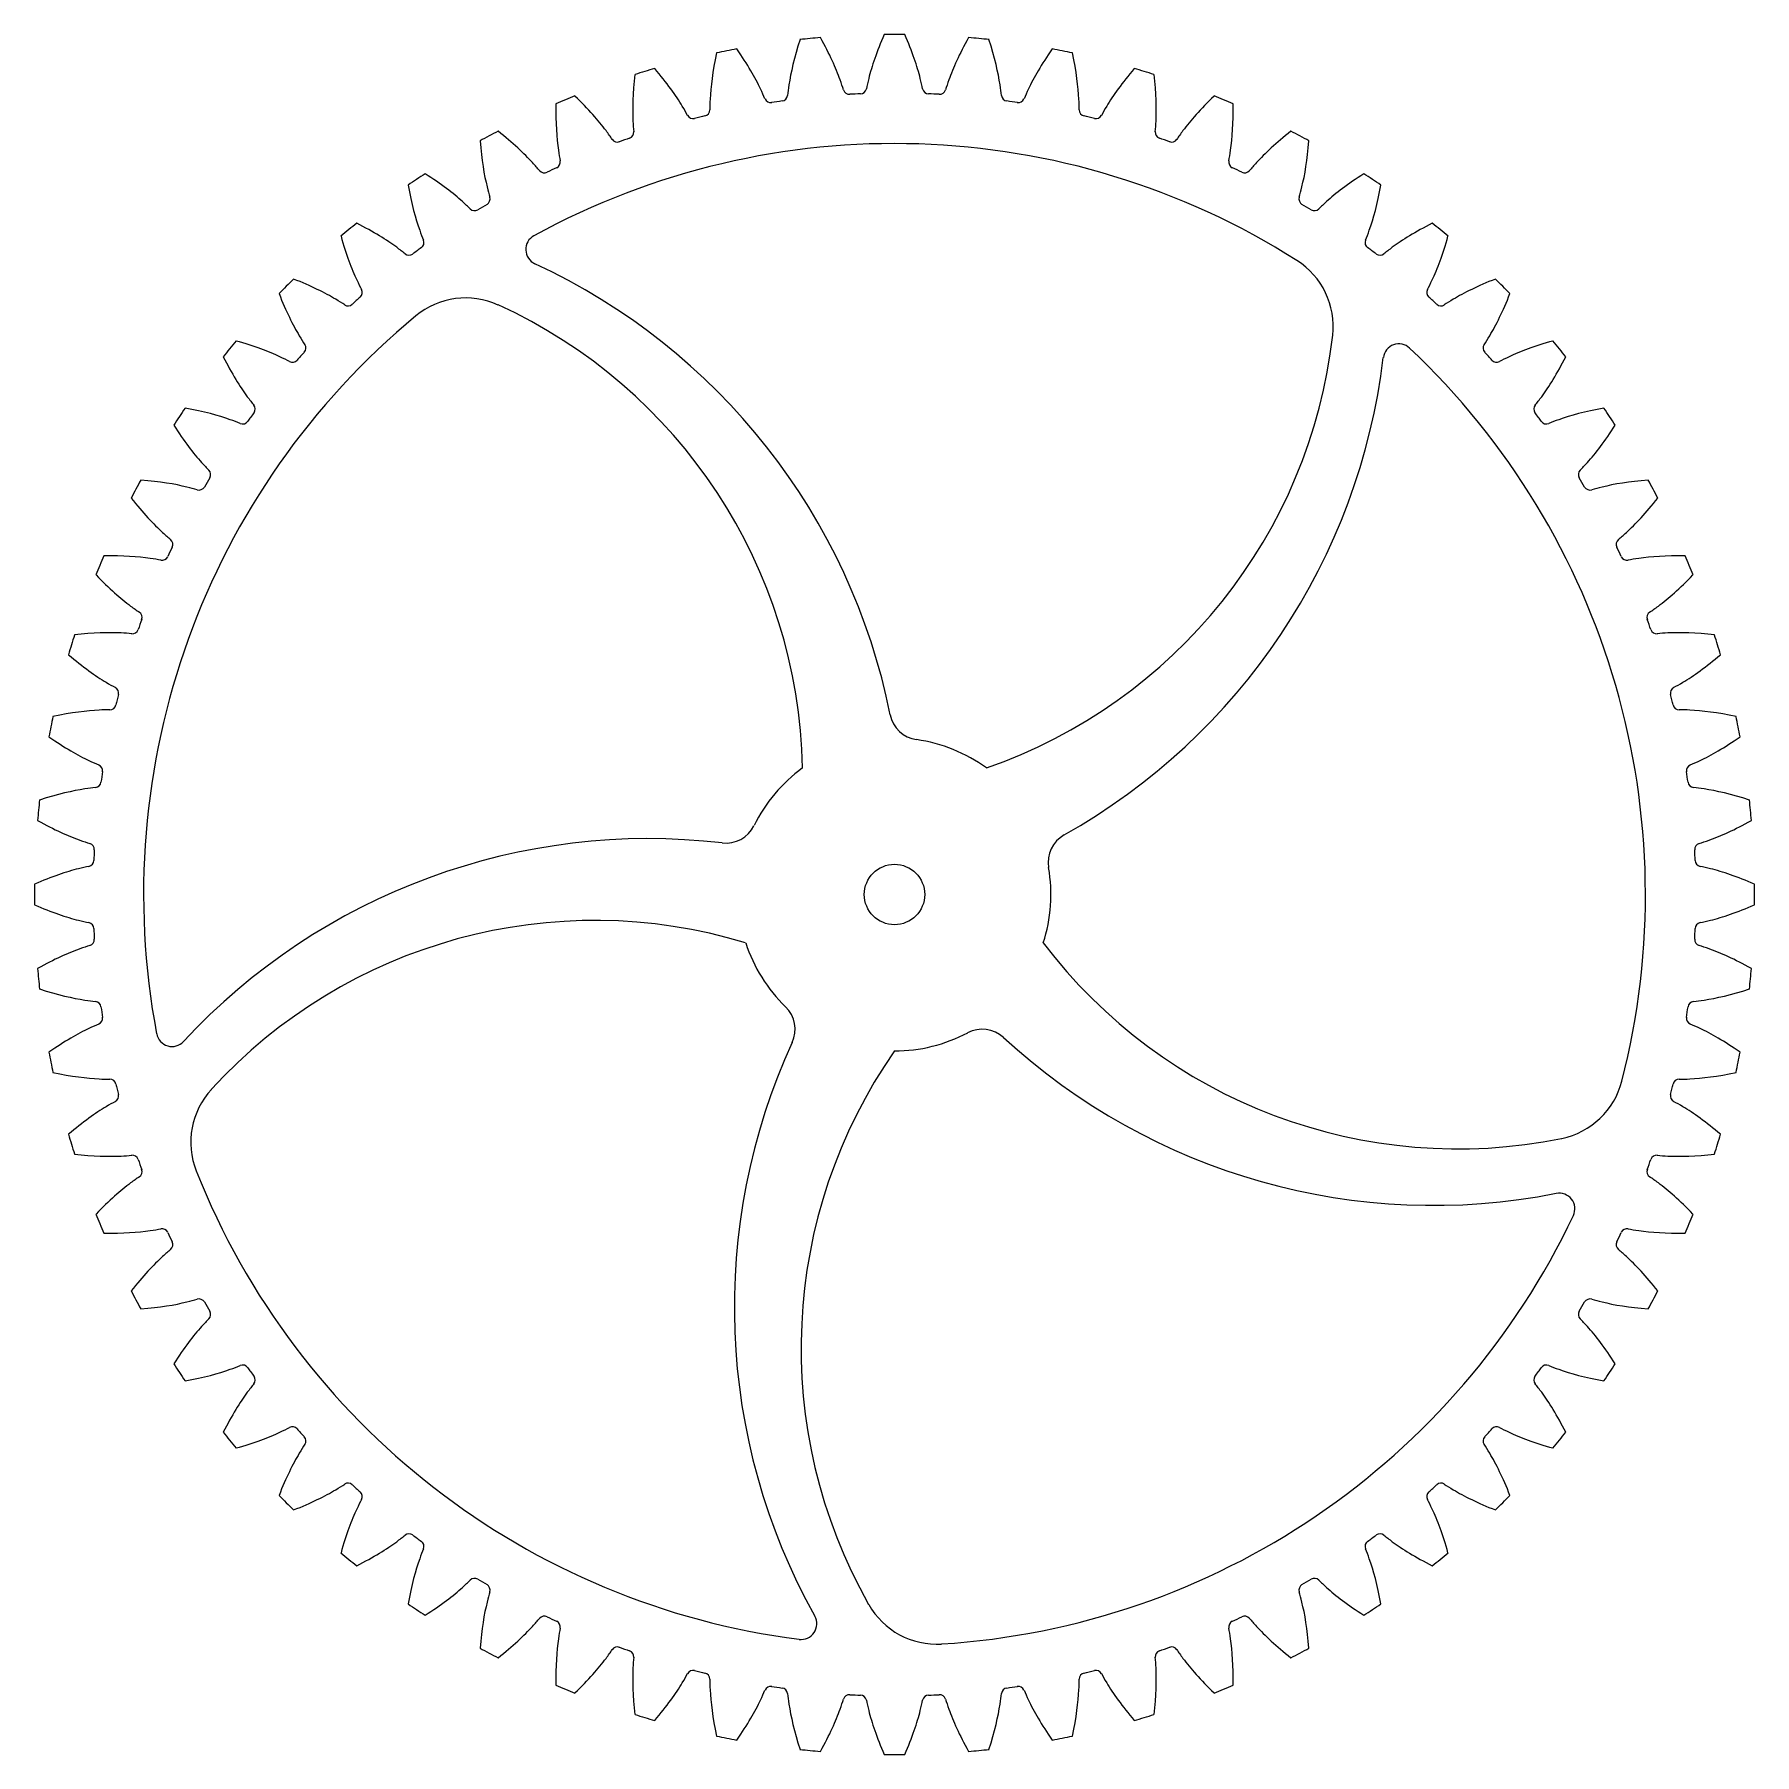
# Model space of a CAD drawing. Header units: millimetres. Extents: x -55 to 55, y 5 to 115.
import ezdxf

# ---------------------------------------------------------------- set-up
doc = ezdxf.new("R2010")
doc.units = ezdxf.units.MM
doc.layers.get('0').update_dxf_attribs({"linetype": 'CONTINUOUS'})

msp = doc.modelspace()

# ---------------------------------------------------------------- linework, layer by layer
msp.add_circle((0, 60), 1.93)
for centre, radius, start, end in [((0, 60), 54.98, 94.9403, 96.3097), ((0, 60), 54.98, 89.3153, 90.6847), ((0, 60), 54.98, 83.6903, 85.0597), ((0, 60), 54.98, 100.5653, 101.9347), ((0, 60), 54.98, 78.0653, 79.4347), ((0, 60), 54.98, 106.1903, 107.5597), ((0, 60), 54.98, 72.4403, 73.8097), ((-7.24, 111.12), 0.4, 278.0556, 353.6086), ((-2.88, 111.55), 0.4, 197.6414, 273.1944), ((0, 60), 51.23, 92.4325, 93.1925), ((-2.19, 111.58), 0.4, 272.4306, 347.9836), ((2.19, 111.58), 0.4, 192.0164, 267.5694), ((0, 60), 51.23, 86.8075, 87.5675), ((2.88, 111.55), 0.4, 266.8056, 342.3586), ((7.24, 111.12), 0.4, 186.3914, 261.9444), ((0, 60), 54.98, 111.8153, 113.1847), ((-12.21, 110.16), 0.4, 283.6806, 359.2336), ((-7.91, 111.02), 0.4, 203.2664, 278.8194), ((0, 60), 51.23, 98.0575, 98.8175), ((0, 60), 51.23, 81.1825, 81.9425), ((7.91, 111.02), 0.4, 261.1806, 336.7336), ((12.21, 110.16), 0.4, 180.7664, 256.3194), ((0, 60), 54.98, 66.8153, 68.1847), ((-12.88, 110), 0.4, 208.8914, 284.4444), ((0, 60), 51.23, 103.6825, 104.4425), ((0, 60), 51.23, 75.5575, 76.3175), ((12.88, 110), 0.4, 255.5556, 331.1086), ((0, 60), 54.98, 117.4403, 118.8097), ((0, 60), 48, 57.6001, 118.6969), ((-17.72, 108.5), 0.4, 214.5164, 290.0694), ((0, 60), 51.23, 109.3075, 110.0675), ((-17.07, 108.73), 0.4, -70.6944, 4.8586), ((17.07, 108.73), 0.4, 175.1414, 250.6944), ((0, 60), 51.23, 69.9325, 70.6925), ((17.72, 108.5), 0.4, 249.9306, 325.4836), ((0, 60), 54.98, 61.1903, 62.5597), ((-21.76, 106.82), 0.4, -65.0694, 10.4836), ((21.76, 106.82), 0.4, 169.5164, 245.0694), ((0, 60), 54.98, 123.0653, 124.4347), ((-22.38, 106.53), 0.4, 220.1414, 295.6944), ((0, 60), 51.23, 114.9325, 115.6925), ((0, 60), 51.23, 64.3075, 65.0675), ((22.38, 106.53), 0.4, 244.3056, 319.8586), ((0, 60), 54.98, 55.5653, 56.9347), ((-26.25, 104.46), 0.4, -59.4444, 16.1086), ((26.25, 104.46), 0.4, 163.8914, 239.4444), ((-26.84, 104.11), 0.4, 225.7664, 301.3194), ((0, 60), 51.23, 120.5575, 121.3175), ((0, 60), 51.23, 58.6825, 59.4425), ((26.84, 104.11), 0.4, 238.6806, 314.2336), ((0, 60), 54.98, 128.6903, 130.0597), ((0, 60), 54.98, 49.9403, 51.3097), ((0, 60), 51.23, 126.1825, 126.9425), ((-30.48, 101.67), 0.4, -53.8194, 21.7336), ((-22.57, 101.23), 1, 118.6969, 245.1767), ((30.48, 101.67), 0.4, 158.2664, 233.8194), ((0, 60), 51.23, 53.0575, 53.8175), ((-31.03, 101.26), 0.4, 231.3914, 306.9444), ((-40, 63.55), 40.51, 11.3004, 65.1767), ((23.04, 96.31), 5, -6.4664, 57.6001), ((31.03, 101.26), 0.4, 233.0556, 308.6086), ((0, 60), 54.98, 134.3153, 135.6847), ((0, 60), 54.98, 44.3153, 45.6847), ((0, 60), 51.23, 131.8075, 132.5675), ((-34.42, 98.48), 0.4, -48.1944, 27.3586), ((-27.41, 93.13), 5, 65.5336, 129.6001), ((34.42, 98.48), 0.4, 152.6414, 228.1944), ((0, 60), 51.23, 47.4325, 48.1925), ((0, 60), 48, 129.6001, 190.6969), ((-34.93, 98.02), 0.4, 237.0164, 312.5694), ((-39.1, 67.44), 33.23, 1.1252, 65.5336), ((34.93, 98.02), 0.4, 227.4306, 302.9836), ((-5.01, 99.49), 33.23, 289.1252, 353.5336), ((0, 60), 54.98, 139.9403, 141.3097), ((0, 60), 51.23, 137.4325, 138.1925), ((-38.02, 94.93), 0.4, -42.5694, 32.9836), ((32.24, 94.2), 1, 46.6969, 173.1767), ((0, 60), 48, -14.3999, 46.6969), ((38.02, 94.93), 0.4, 147.0164, 222.5694), ((0, 60), 51.23, 41.8075, 42.5675), ((0, 60), 54.98, 38.6903, 40.0597), ((-38.48, 94.42), 0.4, 242.6414, 318.1944), ((-8.98, 99.14), 40.51, 299.3004, 353.1767), ((38.48, 94.42), 0.4, 221.8056, 297.3586), ((-41.26, 91.03), 0.4, -36.9444, 38.6086), ((41.26, 91.03), 0.4, 141.3914, 216.9444), ((0, 60), 54.98, 145.5653, 146.9347), ((-41.67, 90.48), 0.4, 248.2664, 323.8194), ((0, 60), 51.23, 143.0575, 143.8175), ((0, 60), 51.23, 36.1825, 36.9425), ((41.67, 90.48), 0.4, 216.1806, 291.7336), ((0, 60), 54.98, 33.0653, 34.4347), ((-44.11, 86.84), 0.4, -31.3194, 44.2336), ((44.11, 86.84), 0.4, 135.7664, 211.3194), ((0, 60), 54.98, 151.1903, 152.5597), ((-44.46, 86.25), 0.4, 253.8914, 329.4444), ((0, 60), 51.23, 148.6825, 149.4425), ((0, 60), 51.23, 30.5575, 31.3175), ((44.46, 86.25), 0.4, 210.5556, 286.1086), ((0, 60), 54.98, 27.4403, 28.8097), ((-46.53, 82.38), 0.4, -25.6944, 49.8586), ((46.53, 82.38), 0.4, 130.1414, 205.6944), ((0, 60), 54.98, 156.8153, 158.1847), ((-46.82, 81.76), 0.4, 259.5164, 335.0694), ((0, 60), 51.23, 154.3075, 155.0675), ((0, 60), 51.23, 24.9325, 25.6925), ((46.82, 81.76), 0.4, 204.9306, 280.4836), ((0, 60), 54.98, 21.8153, 23.1847), ((0, 60), 51.23, 159.9325, 160.6925), ((-48.5, 77.72), 0.4, -20.0694, 55.4836), ((48.5, 77.72), 0.4, 124.5164, 200.0694), ((0, 60), 51.23, 19.3075, 20.0675), ((0, 60), 54.98, 162.4403, 163.8097), ((-48.73, 77.07), 0.4, 265.1414, 340.6944), ((48.73, 77.07), 0.4, 199.3056, 274.8586), ((0, 60), 54.98, 16.1903, 17.5597), ((-50, 72.88), 0.4, -14.4444, 61.1086), ((0, 60), 51.23, 165.5575, 166.3175), ((50, 72.88), 0.4, 118.8914, 194.4444), ((0, 60), 51.23, 13.6825, 14.4425), ((-50.16, 72.21), 0.4, 270.7664, 346.3194), ((1.69, 71.88), 2, 191.3004, 261.8912), ((50.16, 72.21), 0.4, 193.6806, 269.2336), ((0, 60), 54.98, 168.0653, 169.4347), ((0, 60), 54.98, 10.5653, 11.9347), ((0, 60), 10, 54, 81.8912), ((-51.02, 67.91), 0.4, -8.8194, 66.7336), ((51.02, 67.91), 0.4, 113.2664, 188.8194), ((-51.12, 67.24), 0.4, 276.3914, 351.9444), ((0, 60), 51.23, 171.1825, 171.9425), ((0, 60), 10, 126, 153.8912), ((0, 60), 51.23, 8.0575, 8.8175), ((51.12, 67.24), 0.4, 188.0556, 263.6086), ((0, 60), 54.98, 173.6903, 175.0597), ((0, 60), 54.98, 4.9403, 6.3097), ((-10.78, 65.28), 2, 263.3004, 333.8912), ((11.82, 62.06), 2, 119.3004, 189.8912), ((-51.55, 62.88), 0.4, -3.1944, 72.3586), ((0, 60), 51.23, 176.8075, 177.5675), ((-15.74, 23.06), 40.51, 83.3004, 137.1767), ((51.55, 62.88), 0.4, 107.6414, 183.1944), ((0, 60), 51.23, 2.4325, 3.1925), ((-51.58, 62.19), 0.4, 282.0164, 357.5694), ((0, 60), 10, -18, 9.8912), ((51.58, 62.19), 0.4, 182.4306, 257.9836), ((0, 60), 54.98, 179.3153, 180.6847), ((0, 60), 54.98, -0.6847, 0.6847), ((-19.16, 25.11), 33.23, 73.1252, 137.5336), ((-51.58, 57.81), 0.4, 2.4306, 77.9836), ((0, 60), 51.23, 182.4325, 183.1925), ((0, 60), 51.23, 356.8075, 357.5675), ((51.58, 57.81), 0.4, 102.0164, 177.5694), ((-51.55, 57.12), 0.4, -72.3586, 3.1944), ((0, 60), 10, 198, 225.8912), ((36, 76.97), 33.23, 217.1252, 281.5336), ((51.55, 57.12), 0.4, 176.8056, 252.3586), ((0, 60), 54.98, 184.9403, 186.3097), ((0, 60), 54.98, 353.6903, 355.0597), ((-51.12, 52.76), 0.4, 8.0556, 83.6086), ((0, 60), 51.23, 188.0575, 188.8175), ((-8.35, 51.38), 2, -24.6996, 45.8912), ((0, 60), 51.23, 351.1825, 351.9425), ((51.12, 52.76), 0.4, 96.3914, 171.9444), ((-51.02, 52.09), 0.4, -66.7336, 8.8194), ((51.02, 52.09), 0.4, 171.1806, 246.7336), ((-46.18, 51.28), 1, 190.6969, 317.1767), ((0, 60), 10, 270, 297.8912), ((5.61, 49.39), 2, 47.3004, 117.8912), ((34.44, 80.64), 40.51, 227.3004, 281.1767), ((0, 60), 54.98, 190.5653, 191.9347), ((30.27, 33.62), 40.51, 155.3004, 209.1767), ((27.26, 31), 33.23, 145.1252, 209.5336), ((0, 60), 54.98, 348.0653, 349.4347), ((-50.16, 47.79), 0.4, 13.6806, 89.2336), ((0, 60), 51.23, 193.6825, 194.4425), ((-39.98, 44.17), 5, 137.5336, 201.6001), ((41.65, 49.31), 5, 281.5336, 345.6001), ((0, 60), 51.23, 345.5575, 346.3175), ((50.16, 47.79), 0.4, 90.7664, 166.3194), ((-50, 47.12), 0.4, -61.1086, 14.4444), ((50, 47.12), 0.4, 165.5556, 241.1086), ((0, 60), 54.98, 196.1903, 197.5597), ((0, 60), 54.98, 342.4403, 343.8097), ((-48.73, 42.93), 0.4, 19.3056, 94.8586), ((0, 60), 51.23, 199.3075, 200.0675), ((0, 60), 51.23, 339.9325, 340.6925), ((48.73, 42.93), 0.4, 85.1414, 160.6944), ((-48.5, 42.28), 0.4, -55.4836, 20.0694), ((0, 60), 48, 201.6001, 262.6969), ((48.5, 42.28), 0.4, 159.9306, 235.4836), ((42.49, 39.91), 1, -25.3031, 101.1767), ((0, 60), 54.98, 201.8153, 203.1847), ((-46.82, 38.24), 0.4, 24.9306, 100.4836), ((0, 60), 48, 273.6001, 334.6969), ((46.82, 38.24), 0.4, 79.5164, 155.0694), ((0, 60), 54.98, 336.8153, 338.1847), ((0, 60), 51.23, 204.9325, 205.6925), ((-46.53, 37.62), 0.4, -49.8586, 25.6944), ((46.53, 37.62), 0.4, 154.3056, 229.8586), ((0, 60), 51.23, 334.3075, 335.0675), ((0, 60), 54.98, 207.4403, 208.8097), ((-44.46, 33.75), 0.4, 30.5556, 106.1086), ((44.46, 33.75), 0.4, 73.8914, 149.4444), ((0, 60), 54.98, 331.1903, 332.5597), ((0, 60), 51.23, 210.5575, 211.3175), ((-44.11, 33.16), 0.4, -44.2336, 31.3194), ((44.11, 33.16), 0.4, 148.6806, 224.2336), ((0, 60), 51.23, 328.6825, 329.4425), ((0, 60), 54.98, 213.0653, 214.4347), ((-41.67, 29.52), 0.4, 36.1806, 111.7336), ((0, 60), 51.23, 216.1825, 216.9425), ((0, 60), 51.23, 323.0575, 323.8175), ((41.67, 29.52), 0.4, 68.2664, 143.8194), ((0, 60), 54.98, 325.5653, 326.9347), ((-41.26, 28.97), 0.4, -38.6086, 36.9444), ((41.26, 28.97), 0.4, 143.0556, 218.6086), ((0, 60), 54.98, 218.6903, 220.0597), ((-38.48, 25.58), 0.4, 41.8056, 117.3586), ((0, 60), 51.23, 221.8075, 222.5675), ((-38.02, 25.07), 0.4, -32.9836, 42.5694), ((38.02, 25.07), 0.4, 137.4306, 212.9836), ((0, 60), 51.23, 317.4325, 318.1925), ((38.48, 25.58), 0.4, 62.6414, 138.1944), ((0, 60), 54.98, 319.9403, 321.3097), ((-34.93, 21.98), 0.4, 47.4306, 122.9836), ((0, 60), 51.23, 227.4325, 228.1925), ((0, 60), 51.23, 311.8075, 312.5675), ((34.93, 21.98), 0.4, 57.0164, 132.5694), ((0, 60), 54.98, 224.3153, 225.6847), ((-34.42, 21.52), 0.4, -27.3586, 48.1944), ((34.42, 21.52), 0.4, 131.8056, 207.3586), ((0, 60), 54.98, 314.3153, 315.6847), ((-31.03, 18.74), 0.4, 53.0556, 128.6086), ((0, 60), 51.23, 233.0575, 233.8175), ((0, 60), 51.23, 306.1825, 306.9425), ((31.03, 18.74), 0.4, 51.3914, 126.9444), ((0, 60), 54.98, 229.9403, 231.3097), ((-30.48, 18.33), 0.4, -21.7336, 53.8194), ((30.48, 18.33), 0.4, 126.1806, 201.7336), ((0, 60), 54.98, 308.6903, 310.0597), ((-26.84, 15.89), 0.4, 58.6806, 134.2336), ((0, 60), 51.23, 238.6825, 239.4425), ((-26.25, 15.54), 0.4, -16.1086, 59.4444), ((26.25, 15.54), 0.4, 120.5556, 196.1086), ((0, 60), 51.23, 300.5575, 301.3175), ((26.84, 15.89), 0.4, 45.7664, 121.3194), ((0, 60), 54.98, 235.5653, 236.9347), ((2.7, 17.08), 5, 209.5336, 273.6001), ((0, 60), 54.98, 303.0653, 304.4347), ((-22.38, 13.47), 0.4, 64.3056, 139.8586), ((0, 60), 51.23, 244.3075, 245.0675), ((-21.76, 13.18), 0.4, -10.4836, 65.0694), ((-5.97, 13.38), 1, -97.3031, 29.1767), ((21.76, 13.18), 0.4, 114.9306, 190.4836), ((0, 60), 51.23, 294.9325, 295.6925), ((22.38, 13.47), 0.4, 40.1414, 115.6944), ((0, 60), 54.98, 241.1903, 242.5597), ((-17.72, 11.5), 0.4, 69.9306, 145.4836), ((0, 60), 51.23, 249.9325, 250.6925), ((-17.07, 11.27), 0.4, -4.8586, 70.6944), ((17.07, 11.27), 0.4, 109.3056, 184.8586), ((0, 60), 51.23, 289.3075, 290.0675), ((17.72, 11.5), 0.4, 34.5164, 110.0694), ((0, 60), 54.98, 297.4403, 298.8097), ((-12.88, 10), 0.4, 75.5556, 151.1086), ((0, 60), 51.23, 255.5575, 256.3175), ((-12.21, 9.84), 0.4, 0.7664, 76.3194), ((12.21, 9.84), 0.4, 103.6806, 179.2336), ((0, 60), 51.23, 283.6825, 284.4425), ((12.88, 10), 0.4, 28.8914, 104.4444), ((0, 60), 54.98, 246.8153, 248.1847), ((-7.91, 8.98), 0.4, 81.1806, 156.7336), ((0, 60), 51.23, 261.1825, 261.9425), ((-7.24, 8.88), 0.4, 6.3914, 81.9444), ((-2.88, 8.45), 0.4, 86.8056, 162.3586), ((0, 60), 51.23, 266.8075, 267.5675), ((-2.19, 8.42), 0.4, 12.0164, 87.5694), ((2.19, 8.42), 0.4, 92.4306, 167.9836), ((0, 60), 51.23, 272.4325, 273.1925), ((2.88, 8.45), 0.4, 17.6414, 93.1944), ((7.24, 8.88), 0.4, 98.0556, 173.6086), ((0, 60), 51.23, 278.0575, 278.8175), ((7.91, 8.98), 0.4, 23.2664, 98.8194), ((0, 60), 54.98, 291.8153, 293.1847), ((0, 60), 54.98, 252.4403, 253.8097), ((0, 60), 54.98, 286.1903, 287.5597), ((0, 60), 54.98, 258.0653, 259.4347), ((0, 60), 54.98, 280.5653, 281.9347), ((0, 60), 54.98, 263.6903, 265.0597), ((0, 60), 54.98, 269.3153, 270.6847), ((0, 60), 54.98, 274.9403, 276.3097)]:
    msp.add_arc(centre, radius, start, end)
for points in [[(-6.04, 114.65), (-6.42, 113.5), (-6.63, 112.52), (-6.75, 111.75)], [(-3.48, 112.08), (-3.74, 112.81), (-4.14, 113.72), (-4.73, 114.77)], [(-0.66, 114.97), (-1.14, 113.87), (-1.45, 112.92), (-1.65, 112.17)], [(1.65, 112.17), (1.45, 112.92), (1.14, 113.87), (0.66, 114.97)], [(4.73, 114.77), (4.14, 113.72), (3.74, 112.81), (3.48, 112.08)], [(6.75, 111.75), (6.63, 112.52), (6.42, 113.5), (6.04, 114.65)], [(-11.37, 113.79), (-11.63, 112.61), (-11.75, 111.62), (-11.79, 110.84)], [(-8.56, 111.49), (-8.9, 112.19), (-9.39, 113.05), (-10.08, 114.05)], [(10.08, 114.05), (9.39, 113.05), (8.9, 112.19), (8.56, 111.49)], [(11.79, 110.84), (11.75, 111.62), (11.63, 112.61), (11.37, 113.79)], [(-16.59, 112.42), (-16.73, 111.22), (-16.75, 110.22), (-16.72, 109.44)], [(-13.57, 110.4), (-13.97, 111.06), (-14.54, 111.88), (-15.33, 112.8)], [(-1.65, 112.17), (-1.71, 111.92), (-1.76, 111.7), (-1.8, 111.5)], [(1.8, 111.5), (1.76, 111.7), (1.71, 111.92), (1.65, 112.17)], [(15.33, 112.8), (14.54, 111.88), (13.97, 111.06), (13.57, 110.4)], [(16.72, 109.44), (16.75, 110.22), (16.73, 111.22), (16.59, 112.42)], [(-8.28, 110.86), (-8.36, 111.05), (-8.45, 111.26), (-8.56, 111.49)], [(-6.75, 111.75), (-6.79, 111.51), (-6.82, 111.28), (-6.84, 111.08)], [(-3.26, 111.43), (-3.32, 111.63), (-3.39, 111.84), (-3.48, 112.08)], [(3.48, 112.08), (3.39, 111.84), (3.32, 111.63), (3.26, 111.43)], [(6.84, 111.08), (6.82, 111.28), (6.79, 111.51), (6.75, 111.75)], [(8.56, 111.49), (8.45, 111.26), (8.36, 111.05), (8.28, 110.86)], [(-21.64, 110.54), (-21.67, 109.33), (-21.59, 108.34), (-21.48, 107.57)], [(-18.44, 108.83), (-18.91, 109.45), (-19.56, 110.2), (-20.43, 111.04)], [(-13.23, 109.8), (-13.33, 109.99), (-13.44, 110.18), (-13.57, 110.4)], [(-11.79, 110.84), (-11.81, 110.59), (-11.81, 110.37), (-11.81, 110.16)], [(11.81, 110.16), (11.81, 110.37), (11.81, 110.59), (11.79, 110.84)], [(13.57, 110.4), (13.44, 110.18), (13.33, 109.99), (13.23, 109.8)], [(20.43, 111.04), (19.56, 110.2), (18.91, 109.45), (18.44, 108.83)], [(21.48, 107.57), (21.59, 108.34), (21.67, 109.33), (21.64, 110.54)], [(-16.72, 109.44), (-16.71, 109.19), (-16.69, 108.96), (-16.67, 108.76)], [(16.67, 108.76), (16.69, 108.96), (16.71, 109.19), (16.72, 109.44)], [(-26.49, 108.17), (-26.4, 106.97), (-26.23, 105.99), (-26.04, 105.23)], [(-23.14, 106.78), (-23.67, 107.36), (-24.39, 108.04), (-25.34, 108.79)], [(-18.05, 108.27), (-18.16, 108.44), (-18.29, 108.63), (-18.44, 108.83)], [(18.44, 108.83), (18.29, 108.63), (18.16, 108.44), (18.05, 108.27)], [(25.34, 108.79), (24.39, 108.04), (23.67, 107.36), (23.14, 106.78)], [(26.04, 105.23), (26.23, 105.99), (26.4, 106.97), (26.49, 108.17)], [(-22.69, 106.27), (-22.82, 106.43), (-22.97, 106.6), (-23.14, 106.78)], [(-21.48, 107.57), (-21.45, 107.32), (-21.41, 107.09), (-21.37, 106.89)], [(21.37, 106.89), (21.41, 107.09), (21.45, 107.32), (21.48, 107.57)], [(23.14, 106.78), (22.97, 106.6), (22.82, 106.43), (22.69, 106.27)], [(-27.61, 104.29), (-28.2, 104.81), (-28.98, 105.42), (-30, 106.07)], [(30, 106.07), (28.98, 105.42), (28.2, 104.81), (27.61, 104.29)], [(-31.09, 105.34), (-30.88, 104.15), (-30.61, 103.2), (-30.35, 102.46)], [(-26.04, 105.23), (-25.98, 104.99), (-25.92, 104.77), (-25.86, 104.57)], [(25.86, 104.57), (25.92, 104.77), (25.98, 104.99), (26.04, 105.23)], [(30.35, 102.46), (30.61, 103.2), (30.88, 104.15), (31.09, 105.34)], [(-27.12, 103.82), (-27.26, 103.97), (-27.43, 104.12), (-27.61, 104.29)], [(27.61, 104.29), (27.43, 104.12), (27.26, 103.97), (27.12, 103.82)], [(-31.82, 101.37), (-32.45, 101.83), (-33.29, 102.36), (-34.37, 102.91)], [(-30.35, 102.46), (-30.27, 102.22), (-30.19, 102.01), (-30.11, 101.82)], [(30.11, 101.82), (30.19, 102.01), (30.27, 102.22), (30.35, 102.46)], [(34.37, 102.91), (33.29, 102.36), (32.45, 101.83), (31.82, 101.37)], [(-35.38, 102.08), (-35.06, 100.91), (-34.69, 99.99), (-34.37, 99.28)], [(-31.28, 100.95), (-31.44, 101.08), (-31.62, 101.22), (-31.82, 101.37)], [(31.82, 101.37), (31.62, 101.22), (31.44, 101.08), (31.28, 100.95)], [(34.37, 99.28), (34.69, 99.99), (35.06, 100.91), (35.38, 102.08)], [(-35.72, 98.05), (-36.4, 98.45), (-37.28, 98.9), (-38.41, 99.34)], [(-34.37, 99.28), (-34.26, 99.05), (-34.16, 98.85), (-34.06, 98.67)], [(34.06, 98.67), (34.16, 98.85), (34.26, 99.05), (34.37, 99.28)], [(38.41, 99.34), (37.28, 98.9), (36.4, 98.45), (35.72, 98.05)], [(-39.34, 98.41), (-38.9, 97.28), (-38.45, 96.4), (-38.05, 95.72)], [(-35.14, 97.69), (-35.31, 97.8), (-35.51, 97.92), (-35.72, 98.05)], [(35.72, 98.05), (35.51, 97.92), (35.31, 97.8), (35.14, 97.69)], [(38.05, 95.72), (38.45, 96.4), (38.9, 97.28), (39.34, 98.41)], [(-38.05, 95.72), (-37.92, 95.51), (-37.8, 95.31), (-37.69, 95.14)], [(37.69, 95.14), (37.8, 95.31), (37.92, 95.51), (38.05, 95.72)], [(-39.28, 94.37), (-39.99, 94.69), (-40.91, 95.06), (-42.08, 95.38)], [(42.08, 95.38), (40.91, 95.06), (39.99, 94.69), (39.28, 94.37)], [(-42.91, 94.37), (-42.36, 93.29), (-41.83, 92.45), (-41.37, 91.82)], [(-38.67, 94.06), (-38.85, 94.16), (-39.05, 94.26), (-39.28, 94.37)], [(39.28, 94.37), (39.05, 94.26), (38.85, 94.16), (38.67, 94.06)], [(41.37, 91.82), (41.83, 92.45), (42.36, 93.29), (42.91, 94.37)], [(-41.37, 91.82), (-41.22, 91.62), (-41.08, 91.44), (-40.95, 91.28)], [(40.95, 91.28), (41.08, 91.44), (41.22, 91.62), (41.37, 91.82)], [(-42.46, 90.35), (-43.2, 90.61), (-44.15, 90.88), (-45.34, 91.09)], [(-41.82, 90.11), (-42.01, 90.19), (-42.22, 90.27), (-42.46, 90.35)], [(42.46, 90.35), (42.22, 90.27), (42.01, 90.19), (41.82, 90.11)], [(45.34, 91.09), (44.15, 90.88), (43.2, 90.61), (42.46, 90.35)], [(-46.07, 90), (-45.42, 88.98), (-44.81, 88.2), (-44.29, 87.61)], [(44.29, 87.61), (44.81, 88.2), (45.42, 88.98), (46.07, 90)], [(-44.29, 87.61), (-44.12, 87.43), (-43.97, 87.26), (-43.82, 87.12)], [(43.82, 87.12), (43.97, 87.26), (44.12, 87.43), (44.29, 87.61)], [(-45.23, 86.04), (-45.99, 86.23), (-46.97, 86.4), (-48.17, 86.49)], [(-44.57, 85.86), (-44.77, 85.92), (-44.99, 85.98), (-45.23, 86.04)], [(45.23, 86.04), (44.99, 85.98), (44.77, 85.92), (44.57, 85.86)], [(48.17, 86.49), (46.97, 86.4), (45.99, 86.23), (45.23, 86.04)], [(-48.79, 85.34), (-48.04, 84.39), (-47.36, 83.67), (-46.78, 83.14)], [(46.78, 83.14), (47.36, 83.67), (48.04, 84.39), (48.79, 85.34)], [(-46.78, 83.14), (-46.6, 82.97), (-46.43, 82.82), (-46.27, 82.69)], [(46.27, 82.69), (46.43, 82.82), (46.6, 82.97), (46.78, 83.14)], [(-47.57, 81.48), (-48.34, 81.59), (-49.33, 81.67), (-50.54, 81.64)], [(-46.89, 81.37), (-47.09, 81.41), (-47.32, 81.45), (-47.57, 81.48)], [(47.57, 81.48), (47.32, 81.45), (47.09, 81.41), (46.89, 81.37)], [(50.54, 81.64), (49.33, 81.67), (48.34, 81.59), (47.57, 81.48)], [(-51.04, 80.43), (-50.2, 79.56), (-49.45, 78.91), (-48.83, 78.44)], [(48.83, 78.44), (49.45, 78.91), (50.2, 79.56), (51.04, 80.43)], [(-48.83, 78.44), (-48.63, 78.29), (-48.44, 78.16), (-48.27, 78.05)], [(48.27, 78.05), (48.44, 78.16), (48.63, 78.29), (48.83, 78.44)], [(-49.44, 76.72), (-50.22, 76.75), (-51.22, 76.73), (-52.42, 76.59)], [(-48.76, 76.67), (-48.96, 76.69), (-49.19, 76.71), (-49.44, 76.72)], [(49.44, 76.72), (49.19, 76.71), (48.96, 76.69), (48.76, 76.67)], [(52.42, 76.59), (51.22, 76.73), (50.22, 76.75), (49.44, 76.72)], [(-52.8, 75.33), (-51.88, 74.54), (-51.06, 73.97), (-50.4, 73.57)], [(50.4, 73.57), (51.06, 73.97), (51.88, 74.54), (52.8, 75.33)], [(-50.4, 73.57), (-50.18, 73.44), (-49.99, 73.33), (-49.8, 73.23)], [(49.8, 73.23), (49.99, 73.33), (50.18, 73.44), (50.4, 73.57)], [(-50.84, 71.79), (-51.62, 71.75), (-52.61, 71.63), (-53.79, 71.37)], [(-50.16, 71.81), (-50.37, 71.81), (-50.59, 71.81), (-50.84, 71.79)], [(50.84, 71.79), (50.59, 71.81), (50.37, 71.81), (50.16, 71.81)], [(53.79, 71.37), (52.61, 71.63), (51.62, 71.75), (50.84, 71.79)], [(-54.05, 70.08), (-53.05, 69.39), (-52.19, 68.9), (-51.49, 68.56)], [(51.49, 68.56), (52.19, 68.9), (53.05, 69.39), (54.05, 70.08)], [(-51.49, 68.56), (-51.26, 68.45), (-51.05, 68.36), (-50.86, 68.28)], [(50.86, 68.28), (51.05, 68.36), (51.26, 68.45), (51.49, 68.56)], [(-51.75, 66.75), (-52.52, 66.63), (-53.5, 66.42), (-54.65, 66.04)], [(-51.08, 66.84), (-51.28, 66.82), (-51.51, 66.79), (-51.75, 66.75)], [(51.75, 66.75), (51.51, 66.79), (51.28, 66.82), (51.08, 66.84)], [(54.65, 66.04), (53.5, 66.42), (52.52, 66.63), (51.75, 66.75)], [(-54.77, 64.73), (-53.72, 64.14), (-52.81, 63.74), (-52.08, 63.48)], [(52.08, 63.48), (52.81, 63.74), (53.72, 64.14), (54.77, 64.73)], [(-52.08, 63.48), (-51.84, 63.39), (-51.63, 63.32), (-51.43, 63.26)], [(51.43, 63.26), (51.63, 63.32), (51.84, 63.39), (52.08, 63.48)], [(-52.17, 61.65), (-52.92, 61.45), (-53.87, 61.14), (-54.97, 60.66)], [(-51.5, 61.8), (-51.7, 61.76), (-51.92, 61.71), (-52.17, 61.65)], [(52.17, 61.65), (51.92, 61.71), (51.7, 61.76), (51.5, 61.8)], [(54.97, 60.66), (53.87, 61.14), (52.92, 61.45), (52.17, 61.65)], [(-54.97, 59.34), (-53.87, 58.86), (-52.92, 58.55), (-52.17, 58.35)], [(-52.17, 58.35), (-51.92, 58.29), (-51.7, 58.24), (-51.5, 58.2)], [(51.5, 58.2), (51.7, 58.24), (51.92, 58.29), (52.17, 58.35)], [(52.17, 58.35), (52.92, 58.55), (53.87, 58.86), (54.97, 59.34)], [(-52.08, 56.52), (-52.81, 56.26), (-53.72, 55.86), (-54.77, 55.27)], [(-51.43, 56.74), (-51.63, 56.68), (-51.84, 56.61), (-52.08, 56.52)], [(52.08, 56.52), (51.84, 56.61), (51.63, 56.68), (51.43, 56.74)], [(54.77, 55.27), (53.72, 55.86), (52.81, 56.26), (52.08, 56.52)], [(-54.65, 53.96), (-53.5, 53.58), (-52.52, 53.37), (-51.75, 53.25)], [(51.75, 53.25), (52.52, 53.37), (53.5, 53.58), (54.65, 53.96)], [(-51.75, 53.25), (-51.51, 53.21), (-51.28, 53.18), (-51.08, 53.16)], [(51.08, 53.16), (51.28, 53.18), (51.51, 53.21), (51.75, 53.25)], [(-50.86, 51.72), (-51.05, 51.64), (-51.26, 51.55), (-51.49, 51.44)], [(51.49, 51.44), (51.26, 51.55), (51.05, 51.64), (50.86, 51.72)], [(-51.49, 51.44), (-52.19, 51.1), (-53.05, 50.61), (-54.05, 49.92)], [(54.05, 49.92), (53.05, 50.61), (52.19, 51.1), (51.49, 51.44)], [(-53.79, 48.63), (-52.61, 48.37), (-51.62, 48.25), (-50.84, 48.21)], [(50.84, 48.21), (51.62, 48.25), (52.61, 48.37), (53.79, 48.63)], [(-50.84, 48.21), (-50.59, 48.19), (-50.37, 48.19), (-50.16, 48.19)], [(50.16, 48.19), (50.37, 48.19), (50.59, 48.19), (50.84, 48.21)], [(-50.4, 46.43), (-51.06, 46.03), (-51.88, 45.46), (-52.8, 44.67)], [(-49.8, 46.77), (-49.99, 46.67), (-50.18, 46.56), (-50.4, 46.43)], [(50.4, 46.43), (50.18, 46.56), (49.99, 46.67), (49.8, 46.77)], [(52.8, 44.67), (51.88, 45.46), (51.06, 46.03), (50.4, 46.43)], [(-52.42, 43.41), (-51.22, 43.27), (-50.22, 43.25), (-49.44, 43.28)], [(-49.44, 43.28), (-49.19, 43.29), (-48.96, 43.31), (-48.76, 43.33)], [(48.76, 43.33), (48.96, 43.31), (49.19, 43.29), (49.44, 43.28)], [(49.44, 43.28), (50.22, 43.25), (51.22, 43.27), (52.42, 43.41)], [(-48.27, 41.95), (-48.44, 41.84), (-48.63, 41.71), (-48.83, 41.56)], [(48.83, 41.56), (48.63, 41.71), (48.44, 41.84), (48.27, 41.95)], [(-48.83, 41.56), (-49.45, 41.09), (-50.2, 40.44), (-51.04, 39.57)], [(51.04, 39.57), (50.2, 40.44), (49.45, 41.09), (48.83, 41.56)], [(-50.54, 38.36), (-49.33, 38.33), (-48.34, 38.41), (-47.57, 38.52)], [(-47.57, 38.52), (-47.32, 38.55), (-47.09, 38.59), (-46.89, 38.63)], [(46.89, 38.63), (47.09, 38.59), (47.32, 38.55), (47.57, 38.52)], [(47.57, 38.52), (48.34, 38.41), (49.33, 38.33), (50.54, 38.36)], [(-46.78, 36.86), (-47.36, 36.33), (-48.04, 35.61), (-48.79, 34.66)], [(-46.27, 37.31), (-46.43, 37.18), (-46.6, 37.03), (-46.78, 36.86)], [(46.78, 36.86), (46.6, 37.03), (46.43, 37.18), (46.27, 37.31)], [(48.79, 34.66), (48.04, 35.61), (47.36, 36.33), (46.78, 36.86)], [(-45.23, 33.96), (-44.99, 34.02), (-44.77, 34.08), (-44.57, 34.14)], [(44.57, 34.14), (44.77, 34.08), (44.99, 34.02), (45.23, 33.96)], [(-48.17, 33.51), (-46.97, 33.6), (-45.99, 33.77), (-45.23, 33.96)], [(45.23, 33.96), (45.99, 33.77), (46.97, 33.6), (48.17, 33.51)], [(-44.29, 32.39), (-44.81, 31.8), (-45.42, 31.02), (-46.07, 30)], [(-43.82, 32.88), (-43.97, 32.74), (-44.12, 32.57), (-44.29, 32.39)], [(44.29, 32.39), (44.12, 32.57), (43.97, 32.74), (43.82, 32.88)], [(46.07, 30), (45.42, 31.02), (44.81, 31.8), (44.29, 32.39)], [(-42.46, 29.65), (-42.22, 29.73), (-42.01, 29.81), (-41.82, 29.89)], [(41.82, 29.89), (42.01, 29.81), (42.22, 29.73), (42.46, 29.65)], [(-45.34, 28.91), (-44.15, 29.12), (-43.2, 29.39), (-42.46, 29.65)], [(-40.95, 28.72), (-41.08, 28.56), (-41.22, 28.38), (-41.37, 28.18)], [(41.37, 28.18), (41.22, 28.38), (41.08, 28.56), (40.95, 28.72)], [(42.46, 29.65), (43.2, 29.39), (44.15, 29.12), (45.34, 28.91)], [(-41.37, 28.18), (-41.83, 27.55), (-42.36, 26.71), (-42.91, 25.63)], [(42.91, 25.63), (42.36, 26.71), (41.83, 27.55), (41.37, 28.18)], [(-42.08, 24.62), (-40.91, 24.94), (-39.99, 25.31), (-39.28, 25.63)], [(-39.28, 25.63), (-39.05, 25.74), (-38.85, 25.84), (-38.67, 25.94)], [(38.67, 25.94), (38.85, 25.84), (39.05, 25.74), (39.28, 25.63)], [(39.28, 25.63), (39.99, 25.31), (40.91, 24.94), (42.08, 24.62)], [(-38.05, 24.28), (-38.45, 23.6), (-38.9, 22.72), (-39.34, 21.59)], [(-37.69, 24.86), (-37.8, 24.69), (-37.92, 24.49), (-38.05, 24.28)], [(38.05, 24.28), (37.92, 24.49), (37.8, 24.69), (37.69, 24.86)], [(39.34, 21.59), (38.9, 22.72), (38.45, 23.6), (38.05, 24.28)], [(-35.72, 21.95), (-35.51, 22.08), (-35.31, 22.2), (-35.14, 22.31)], [(35.14, 22.31), (35.31, 22.2), (35.51, 22.08), (35.72, 21.95)], [(-38.41, 20.66), (-37.28, 21.1), (-36.4, 21.55), (-35.72, 21.95)], [(-34.06, 21.33), (-34.16, 21.15), (-34.26, 20.95), (-34.37, 20.72)], [(34.37, 20.72), (34.26, 20.95), (34.16, 21.15), (34.06, 21.33)], [(35.72, 21.95), (36.4, 21.55), (37.28, 21.1), (38.41, 20.66)], [(-34.37, 20.72), (-34.69, 20.01), (-35.06, 19.09), (-35.38, 17.92)], [(35.38, 17.92), (35.06, 19.09), (34.69, 20.01), (34.37, 20.72)], [(-31.82, 18.63), (-31.62, 18.78), (-31.44, 18.92), (-31.28, 19.05)], [(31.28, 19.05), (31.44, 18.92), (31.62, 18.78), (31.82, 18.63)], [(-34.37, 17.09), (-33.29, 17.64), (-32.45, 18.17), (-31.82, 18.63)], [(-30.11, 18.18), (-30.19, 17.99), (-30.27, 17.78), (-30.35, 17.54)], [(30.35, 17.54), (30.27, 17.78), (30.19, 17.99), (30.11, 18.18)], [(31.82, 18.63), (32.45, 18.17), (33.29, 17.64), (34.37, 17.09)], [(-30.35, 17.54), (-30.61, 16.8), (-30.88, 15.85), (-31.09, 14.66)], [(31.09, 14.66), (30.88, 15.85), (30.61, 16.8), (30.35, 17.54)], [(-30, 13.93), (-28.98, 14.58), (-28.2, 15.19), (-27.61, 15.71)], [(-27.61, 15.71), (-27.43, 15.88), (-27.26, 16.03), (-27.12, 16.18)], [(-25.86, 15.43), (-25.92, 15.23), (-25.98, 15.01), (-26.04, 14.77)], [(26.04, 14.77), (25.98, 15.01), (25.92, 15.23), (25.86, 15.43)], [(27.12, 16.18), (27.26, 16.03), (27.43, 15.88), (27.61, 15.71)], [(27.61, 15.71), (28.2, 15.19), (28.98, 14.58), (30, 13.93)], [(-26.04, 14.77), (-26.23, 14.01), (-26.4, 13.03), (-26.49, 11.83)], [(26.49, 11.83), (26.4, 13.03), (26.23, 14.01), (26.04, 14.77)], [(-25.34, 11.21), (-24.39, 11.96), (-23.67, 12.64), (-23.14, 13.22)], [(-23.14, 13.22), (-22.97, 13.4), (-22.82, 13.57), (-22.69, 13.73)], [(22.69, 13.73), (22.82, 13.57), (22.97, 13.4), (23.14, 13.22)], [(23.14, 13.22), (23.67, 12.64), (24.39, 11.96), (25.34, 11.21)], [(-21.48, 12.43), (-21.59, 11.66), (-21.67, 10.67), (-21.64, 9.46)], [(-21.37, 13.11), (-21.41, 12.91), (-21.45, 12.68), (-21.48, 12.43)], [(21.48, 12.43), (21.45, 12.68), (21.41, 12.91), (21.37, 13.11)], [(21.64, 9.46), (21.67, 10.67), (21.59, 11.66), (21.48, 12.43)], [(-20.43, 8.96), (-19.56, 9.8), (-18.91, 10.55), (-18.44, 11.17)], [(-18.44, 11.17), (-18.29, 11.37), (-18.16, 11.56), (-18.05, 11.73)], [(-16.67, 11.24), (-16.69, 11.04), (-16.71, 10.81), (-16.72, 10.56)], [(16.72, 10.56), (16.71, 10.81), (16.69, 11.04), (16.67, 11.24)], [(18.05, 11.73), (18.16, 11.56), (18.29, 11.37), (18.44, 11.17)], [(18.44, 11.17), (18.91, 10.55), (19.56, 9.8), (20.43, 8.96)], [(-16.72, 10.56), (-16.75, 9.78), (-16.73, 8.78), (-16.59, 7.58)], [(-13.57, 9.6), (-13.44, 9.82), (-13.33, 10.01), (-13.23, 10.2)], [(13.23, 10.2), (13.33, 10.01), (13.44, 9.82), (13.57, 9.6)], [(16.59, 7.58), (16.73, 8.78), (16.75, 9.78), (16.72, 10.56)], [(-15.33, 7.2), (-14.54, 8.12), (-13.97, 8.94), (-13.57, 9.6)], [(-11.81, 9.84), (-11.81, 9.63), (-11.81, 9.41), (-11.79, 9.16)], [(-11.79, 9.16), (-11.75, 8.38), (-11.63, 7.39), (-11.37, 6.21)], [(-8.56, 8.51), (-8.45, 8.74), (-8.36, 8.95), (-8.28, 9.14)], [(-6.84, 8.92), (-6.82, 8.72), (-6.79, 8.49), (-6.75, 8.25)], [(6.75, 8.25), (6.79, 8.49), (6.82, 8.72), (6.84, 8.92)], [(8.28, 9.14), (8.36, 8.95), (8.45, 8.74), (8.56, 8.51)], [(11.37, 6.21), (11.63, 7.39), (11.75, 8.38), (11.79, 9.16)], [(11.79, 9.16), (11.81, 9.41), (11.81, 9.63), (11.81, 9.84)], [(13.57, 9.6), (13.97, 8.94), (14.54, 8.12), (15.33, 7.2)], [(-10.08, 5.95), (-9.39, 6.95), (-8.9, 7.81), (-8.56, 8.51)], [(-6.75, 8.25), (-6.63, 7.48), (-6.42, 6.5), (-6.04, 5.35)], [(-4.73, 5.23), (-4.14, 6.28), (-3.74, 7.19), (-3.48, 7.92)], [(-3.48, 7.92), (-3.39, 8.16), (-3.32, 8.37), (-3.26, 8.57)], [(-1.8, 8.5), (-1.76, 8.3), (-1.71, 8.08), (-1.65, 7.83)], [(-1.65, 7.83), (-1.45, 7.08), (-1.14, 6.13), (-0.66, 5.03)], [(0.66, 5.03), (1.14, 6.13), (1.45, 7.08), (1.65, 7.83)], [(1.65, 7.83), (1.71, 8.08), (1.76, 8.3), (1.8, 8.5)], [(3.26, 8.57), (3.32, 8.37), (3.39, 8.16), (3.48, 7.92)], [(3.48, 7.92), (3.74, 7.19), (4.14, 6.28), (4.73, 5.23)], [(6.04, 5.35), (6.42, 6.5), (6.63, 7.48), (6.75, 8.25)], [(8.56, 8.51), (8.9, 7.81), (9.39, 6.95), (10.08, 5.95)]]:
    msp.add_open_spline(points, degree=3)

doc.saveas('drawing.dxf')
